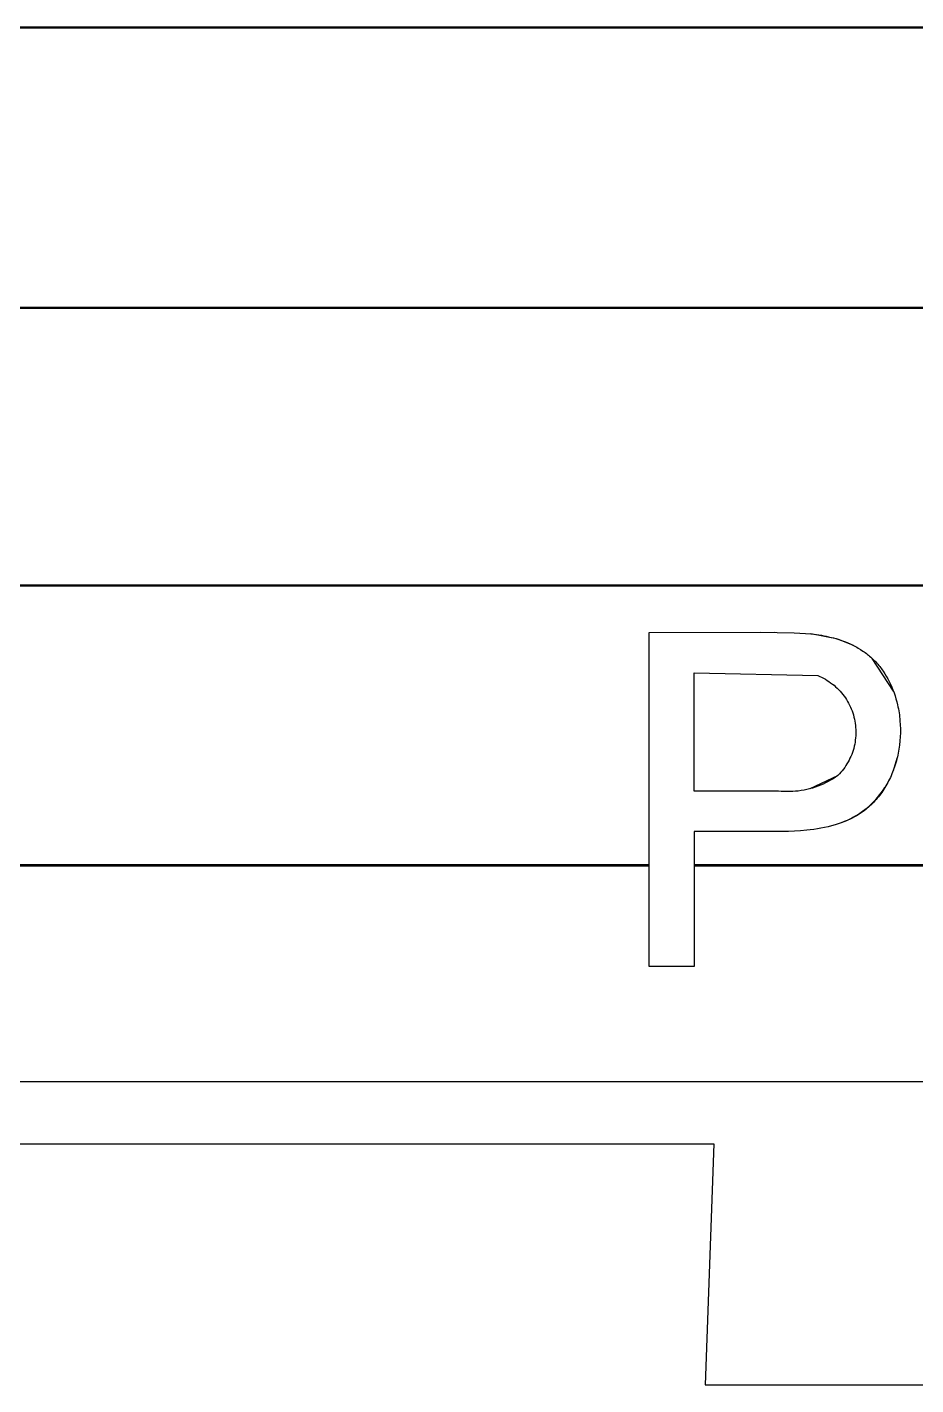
# Model space of a CAD drawing. Header units: millimetres. Extents: x 2797 to 5646, y -2218 to -1126.
# Drawn here: x 2961.53 to 2971.34, y -1649.54 to -1634.56 of the extents above; entities that cross this region are included whole.
import ezdxf

# ---------------------------------------------------------------- set-up
doc = ezdxf.new("R2010")
doc.units = ezdxf.units.MM
doc.header["$LTSCALE"] = 32.67
doc.layers.add('OUTLINE', color=2, linetype='CONTINUOUS')

msp = doc.modelspace()

# ---------------------------------------------------------------- linework, layer by layer
at = {"layer": 'OUTLINE', "color": 7}
for p, q in [((3039.679, -1634.573), (2910.551, -1634.573)), ((3039.668, -1634.563), (2910.561, -1634.563)), ((2910.551, -1637.65), (3039.679, -1637.65)), ((2910.561, -1637.661), (3039.668, -1637.661)), ((3039.679, -1640.727), (2910.551, -1640.727)), ((3039.668, -1640.717), (2910.561, -1640.717)), ((2968.396, -1643.804), (2910.551, -1643.804)), ((2910.561, -1643.814), (2968.396, -1643.814)), ((2971.841, -1643.804), (2968.892, -1643.804)), ((2968.892, -1643.814), (2971.843, -1643.814)), ((3039.668, -1646.194), (2910.561, -1646.194)), ((2910.115, -1646.881), (2969.107, -1646.881)), ((2969.107, -1646.881), (2969.014, -1649.538)), ((2969.014, -1649.538), (2981.216, -1649.538))]:
    msp.add_line(p, q, dxfattribs=at)
at = {"layer": 'OUTLINE', "color": 1}
for p, q in [((2968.396, -1641.238), (2969.62, -1641.237)), ((2968.396, -1641.238), (2969.778, -1641.237)), ((2968.396, -1644.924), (2968.396, -1641.238)), ((2969.62, -1641.237), (2969.996, -1641.243)), ((2969.996, -1641.243), (2970.119, -1641.249)), ((2970.119, -1641.249), (2970.181, -1641.254)), ((2970.181, -1641.254), (2970.212, -1641.258)), ((2970.464, -1641.311), (2970.181, -1641.256)), ((2970.212, -1641.258), (2970.242, -1641.262)), ((2970.242, -1641.262), (2970.269, -1641.266)), ((2970.269, -1641.266), (2970.296, -1641.27)), ((2970.296, -1641.27), (2970.323, -1641.275)), ((2970.323, -1641.275), (2970.35, -1641.28)), ((2970.35, -1641.28), (2970.376, -1641.286)), ((2970.376, -1641.286), (2970.403, -1641.293)), ((2970.403, -1641.293), (2970.429, -1641.299)), ((2970.429, -1641.299), (2970.455, -1641.307)), ((2970.455, -1641.307), (2970.487, -1641.317)), ((2970.649, -1641.383), (2970.476, -1641.314)), ((2970.487, -1641.317), (2970.519, -1641.327)), ((2970.519, -1641.327), (2970.55, -1641.339)), ((2970.55, -1641.339), (2970.581, -1641.351)), ((2970.581, -1641.351), (2970.612, -1641.365)), ((2970.612, -1641.365), (2970.642, -1641.379)), ((2970.642, -1641.379), (2970.672, -1641.394)), ((2970.672, -1641.394), (2970.686, -1641.402)), ((2970.686, -1641.402), (2970.701, -1641.411)), ((2970.701, -1641.411), (2970.728, -1641.427)), ((2970.728, -1641.427), (2970.754, -1641.444)), ((2970.754, -1641.444), (2970.767, -1641.453)), ((2970.767, -1641.453), (2970.779, -1641.462)), ((2970.779, -1641.462), (2970.792, -1641.471)), ((2970.792, -1641.471), (2970.804, -1641.481)), ((2970.804, -1641.481), (2970.816, -1641.491)), ((2970.816, -1641.491), (2970.828, -1641.501)), ((2970.828, -1641.501), (2970.84, -1641.511)), ((2970.84, -1641.511), (2970.852, -1641.521)), ((2970.852, -1641.521), (2970.863, -1641.532)), ((2971.09, -1641.886), (2970.855, -1641.526)), ((2970.863, -1641.532), (2970.875, -1641.543)), ((2970.875, -1641.543), (2970.886, -1641.554)), ((2970.886, -1641.554), (2970.896, -1641.565)), ((2970.896, -1641.565), (2970.907, -1641.577)), ((2970.907, -1641.577), (2970.918, -1641.589)), ((2968.892, -1642.989), (2968.892, -1641.683)), ((2968.892, -1641.683), (2970.256, -1641.715)), ((2970.256, -1641.715), (2970.277, -1641.724)), ((2970.277, -1641.724), (2970.298, -1641.734)), ((2970.298, -1641.734), (2970.319, -1641.744)), ((2970.918, -1641.589), (2970.929, -1641.602)), ((2970.929, -1641.602), (2970.939, -1641.614)), ((2970.939, -1641.614), (2970.949, -1641.627)), ((2970.949, -1641.627), (2970.959, -1641.64)), ((2970.959, -1641.64), (2970.968, -1641.653)), ((2970.968, -1641.653), (2970.977, -1641.667)), ((2970.977, -1641.667), (2970.995, -1641.694)), ((2970.995, -1641.694), (2971.012, -1641.721)), ((2971.012, -1641.721), (2971.028, -1641.75)), ((2970.319, -1641.744), (2970.34, -1641.756)), ((2970.34, -1641.756), (2970.36, -1641.768)), ((2970.36, -1641.768), (2970.379, -1641.78)), ((2970.379, -1641.78), (2970.398, -1641.794)), ((2970.398, -1641.794), (2970.417, -1641.808)), ((2970.417, -1641.808), (2970.435, -1641.822)), ((2970.435, -1641.822), (2970.453, -1641.838)), ((2970.453, -1641.838), (2970.47, -1641.854)), ((2970.47, -1641.854), (2970.486, -1641.87)), ((2970.486, -1641.87), (2970.502, -1641.887)), ((2971.028, -1641.75), (2971.044, -1641.779)), ((2971.044, -1641.779), (2971.059, -1641.809)), ((2971.059, -1641.809), (2971.073, -1641.841)), ((2971.073, -1641.841), (2971.086, -1641.873)), ((2971.086, -1641.873), (2971.098, -1641.905)), ((2970.502, -1641.887), (2970.518, -1641.905)), ((2970.518, -1641.905), (2970.532, -1641.923)), ((2970.532, -1641.923), (2970.546, -1641.941)), ((2970.546, -1641.941), (2970.56, -1641.96)), ((2970.56, -1641.96), (2970.573, -1641.98)), ((2970.573, -1641.98), (2970.585, -1642)), ((2970.585, -1642), (2970.596, -1642.02)), ((2970.596, -1642.02), (2970.607, -1642.041)), ((2971.098, -1641.905), (2971.109, -1641.937)), ((2971.109, -1641.937), (2971.119, -1641.97)), ((2971.119, -1641.97), (2971.128, -1642.003)), ((2971.128, -1642.003), (2971.137, -1642.037)), ((2970.607, -1642.041), (2970.617, -1642.062)), ((2970.617, -1642.062), (2970.626, -1642.083)), ((2970.626, -1642.083), (2970.634, -1642.105)), ((2970.634, -1642.105), (2970.642, -1642.127)), ((2970.642, -1642.127), (2970.649, -1642.149)), ((2970.649, -1642.149), (2970.655, -1642.172)), ((2970.655, -1642.172), (2970.661, -1642.195)), ((2971.137, -1642.037), (2971.141, -1642.059)), ((2971.141, -1642.059), (2971.146, -1642.08)), ((2971.146, -1642.08), (2971.15, -1642.102)), ((2971.15, -1642.102), (2971.153, -1642.124)), ((2971.153, -1642.124), (2971.156, -1642.146)), ((2971.156, -1642.146), (2971.159, -1642.169)), ((2971.159, -1642.169), (2971.162, -1642.191)), ((2970.661, -1642.195), (2970.665, -1642.217)), ((2970.665, -1642.217), (2970.669, -1642.24)), ((2970.669, -1642.24), (2970.672, -1642.264)), ((2970.672, -1642.264), (2970.674, -1642.287)), ((2970.674, -1642.287), (2970.676, -1642.31)), ((2970.676, -1642.31), (2970.676, -1642.333)), ((2970.676, -1642.333), (2970.676, -1642.357)), ((2971.162, -1642.191), (2971.163, -1642.213)), ((2971.163, -1642.213), (2971.166, -1642.258)), ((2971.166, -1642.258), (2971.168, -1642.302)), ((2971.168, -1642.302), (2971.167, -1642.347)), ((2970.663, -1642.472), (2970.658, -1642.495)), ((2970.667, -1642.449), (2970.663, -1642.472)), ((2970.67, -1642.426), (2970.667, -1642.449)), ((2970.673, -1642.403), (2970.67, -1642.426)), ((2970.675, -1642.38), (2970.673, -1642.403)), ((2970.676, -1642.357), (2970.675, -1642.38)), ((2971.158, -1642.481), (2971.151, -1642.525)), ((2971.162, -1642.436), (2971.158, -1642.481)), ((2971.166, -1642.392), (2971.162, -1642.436)), ((2971.167, -1642.347), (2971.166, -1642.392)), ((2970.611, -1642.627), (2970.601, -1642.648)), ((2970.621, -1642.606), (2970.611, -1642.627)), ((2970.63, -1642.584), (2970.621, -1642.606)), ((2970.638, -1642.562), (2970.63, -1642.584)), ((2970.645, -1642.54), (2970.638, -1642.562)), ((2970.652, -1642.518), (2970.645, -1642.54)), ((2970.658, -1642.495), (2970.652, -1642.518)), ((2971.09, -1642.76), (2971.132, -1642.624)), ((2971.129, -1642.634), (2971.123, -1642.656)), ((2971.134, -1642.612), (2971.129, -1642.634)), ((2971.139, -1642.591), (2971.134, -1642.612)), ((2971.144, -1642.569), (2971.139, -1642.591)), ((2971.148, -1642.547), (2971.144, -1642.569)), ((2971.151, -1642.525), (2971.148, -1642.547)), ((2970.509, -1642.782), (2970.494, -1642.8)), ((2970.525, -1642.765), (2970.509, -1642.782)), ((2970.539, -1642.746), (2970.525, -1642.765)), ((2970.553, -1642.727), (2970.539, -1642.746)), ((2970.566, -1642.708), (2970.553, -1642.727)), ((2970.578, -1642.688), (2970.566, -1642.708)), ((2970.59, -1642.668), (2970.578, -1642.688)), ((2970.601, -1642.648), (2970.59, -1642.668)), ((2971.082, -1642.78), (2971.074, -1642.8)), ((2971.089, -1642.761), (2971.082, -1642.78)), ((2971.097, -1642.741), (2971.089, -1642.761)), ((2971.104, -1642.72), (2971.097, -1642.741)), ((2971.111, -1642.698), (2971.104, -1642.72)), ((2971.117, -1642.677), (2971.111, -1642.698)), ((2971.123, -1642.656), (2971.117, -1642.677)), ((2970.172, -1642.962), (2970.478, -1642.816)), ((2970.256, -1642.935), (2970.226, -1642.946)), ((2970.285, -1642.924), (2970.256, -1642.935)), ((2970.314, -1642.911), (2970.285, -1642.924)), ((2970.342, -1642.898), (2970.314, -1642.911)), ((2970.371, -1642.883), (2970.342, -1642.898)), ((2970.398, -1642.868), (2970.371, -1642.883)), ((2970.425, -1642.852), (2970.398, -1642.868)), ((2970.452, -1642.834), (2970.425, -1642.852)), ((2970.478, -1642.816), (2970.452, -1642.834)), ((2970.494, -1642.8), (2970.478, -1642.816)), ((2971.008, -1642.932), (2970.997, -1642.95)), ((2971.018, -1642.914), (2971.008, -1642.932)), ((2971.029, -1642.895), (2971.018, -1642.914)), ((2971.038, -1642.877), (2971.029, -1642.895)), ((2971.048, -1642.858), (2971.038, -1642.877)), ((2971.057, -1642.839), (2971.048, -1642.858)), ((2971.066, -1642.819), (2971.057, -1642.839)), ((2971.074, -1642.8), (2971.066, -1642.819)), ((2969.821, -1642.989), (2968.892, -1642.989)), ((2969.852, -1642.992), (2969.821, -1642.989)), ((2969.884, -1642.994), (2969.852, -1642.992)), ((2969.915, -1642.995), (2969.884, -1642.994)), ((2969.947, -1642.995), (2969.915, -1642.995)), ((2969.979, -1642.993), (2969.947, -1642.995)), ((2970.01, -1642.991), (2969.979, -1642.993)), ((2970.041, -1642.988), (2970.01, -1642.991)), ((2970.073, -1642.983), (2970.041, -1642.988)), ((2970.104, -1642.978), (2970.073, -1642.983)), ((2970.135, -1642.971), (2970.104, -1642.978)), ((2970.165, -1642.964), (2970.135, -1642.971)), ((2970.196, -1642.955), (2970.165, -1642.964)), ((2970.226, -1642.946), (2970.196, -1642.955)), ((2970.873, -1643.105), (2970.895, -1643.081)), ((2970.9, -1643.083), (2970.887, -1643.097)), ((2970.895, -1643.081), (2970.917, -1643.056)), ((2970.913, -1643.068), (2970.9, -1643.083)), ((2970.925, -1643.053), (2970.913, -1643.068)), ((2970.917, -1643.056), (2970.938, -1643.031)), ((2970.937, -1643.037), (2970.925, -1643.053)), ((2970.95, -1643.02), (2970.937, -1643.037)), ((2970.938, -1643.031), (2970.958, -1643.004)), ((2970.962, -1643.003), (2970.95, -1643.02)), ((2970.958, -1643.004), (2970.978, -1642.978)), ((2970.974, -1642.986), (2970.962, -1643.003)), ((2970.986, -1642.968), (2970.974, -1642.986)), ((2970.978, -1642.978), (2970.996, -1642.95)), ((2970.997, -1642.95), (2970.986, -1642.968)), ((2970.693, -1643.249), (2970.721, -1643.231)), ((2970.721, -1643.231), (2970.748, -1643.212)), ((2970.739, -1643.226), (2970.723, -1643.237)), ((2970.755, -1643.215), (2970.739, -1643.226)), ((2970.748, -1643.212), (2970.774, -1643.192)), ((2970.771, -1643.203), (2970.755, -1643.215)), ((2970.787, -1643.191), (2970.771, -1643.203)), ((2970.774, -1643.192), (2970.8, -1643.172)), ((2970.802, -1643.179), (2970.787, -1643.191)), ((2970.8, -1643.172), (2970.825, -1643.15)), ((2970.817, -1643.166), (2970.802, -1643.179)), ((2970.832, -1643.153), (2970.817, -1643.166)), ((2970.825, -1643.15), (2970.849, -1643.128)), ((2970.846, -1643.14), (2970.832, -1643.153)), ((2970.86, -1643.126), (2970.846, -1643.14)), ((2970.849, -1643.128), (2970.873, -1643.105)), ((2970.874, -1643.112), (2970.86, -1643.126)), ((2970.887, -1643.097), (2970.874, -1643.112)), ((2970.369, -1643.382), (2970.33, -1643.391)), ((2970.408, -1643.372), (2970.369, -1643.382)), ((2970.446, -1643.361), (2970.408, -1643.372)), ((2970.48, -1643.351), (2970.446, -1643.361)), ((2970.514, -1643.339), (2970.48, -1643.351)), ((2970.547, -1643.326), (2970.514, -1643.339)), ((2970.517, -1643.337), (2970.547, -1643.325)), ((2970.547, -1643.325), (2970.577, -1643.312)), ((2970.58, -1643.313), (2970.547, -1643.326)), ((2970.577, -1643.312), (2970.607, -1643.298)), ((2970.612, -1643.298), (2970.58, -1643.313)), ((2970.607, -1643.298), (2970.636, -1643.283)), ((2970.628, -1643.29), (2970.612, -1643.298)), ((2970.644, -1643.282), (2970.628, -1643.29)), ((2970.636, -1643.283), (2970.665, -1643.266)), ((2970.66, -1643.274), (2970.644, -1643.282)), ((2970.676, -1643.266), (2970.66, -1643.274)), ((2970.665, -1643.266), (2970.693, -1643.249)), ((2970.691, -1643.257), (2970.676, -1643.266)), ((2970.706, -1643.247), (2970.691, -1643.257)), ((2970.723, -1643.237), (2970.706, -1643.247)), ((2969.932, -1643.433), (2968.892, -1643.434)), ((2968.892, -1643.434), (2968.892, -1644.924)), ((2969.999, -1643.43), (2969.932, -1643.433)), ((2970.067, -1643.426), (2969.999, -1643.43)), ((2970.134, -1643.421), (2970.067, -1643.426)), ((2970.173, -1643.416), (2970.134, -1643.421)), ((2970.213, -1643.411), (2970.173, -1643.416)), ((2970.252, -1643.405), (2970.213, -1643.411)), ((2970.291, -1643.398), (2970.252, -1643.405)), ((2970.33, -1643.391), (2970.291, -1643.398)), ((2968.892, -1644.924), (2968.396, -1644.924))]:
    msp.add_line(p, q, dxfattribs=at)

doc.saveas('drawing.dxf')
